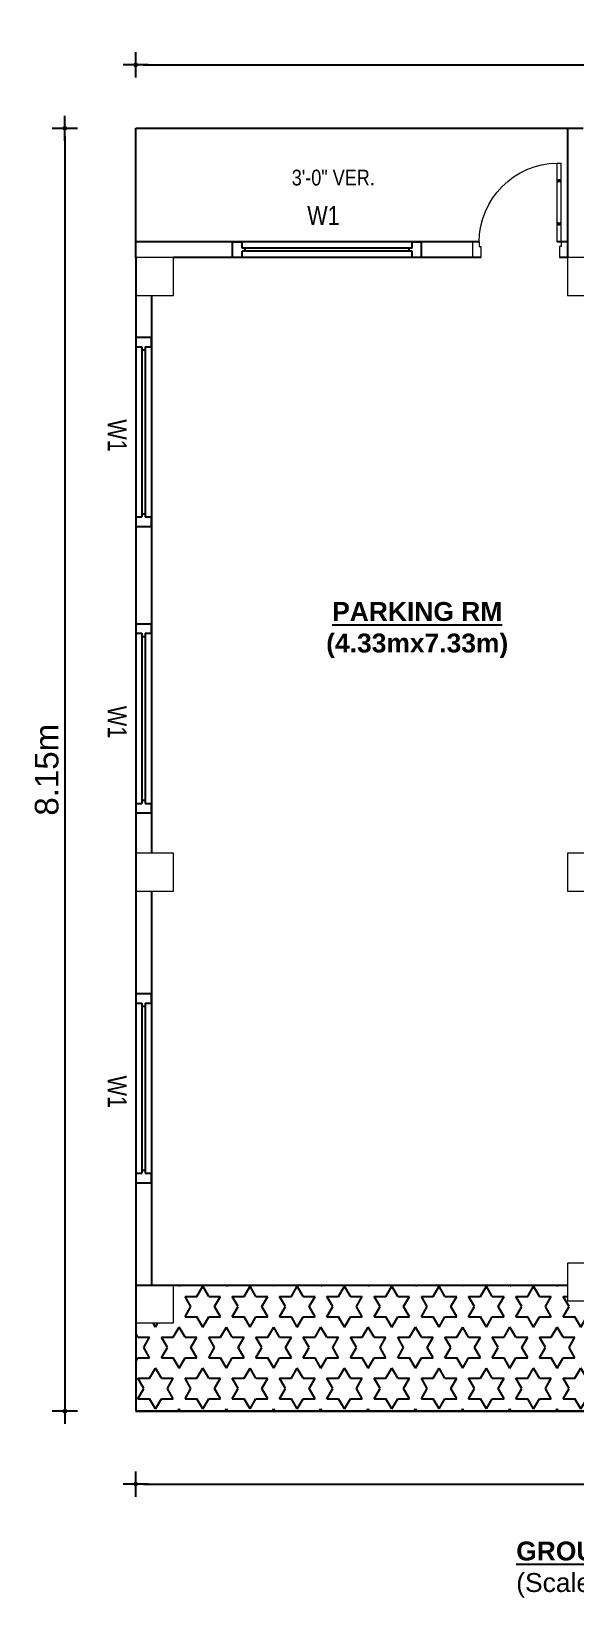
# Model space of a CAD drawing. Header units: inches. Extents: x -4010 to 92088, y -38563 to -1318.
# Drawn here: x 43743.7 to 43916.5, y -29304.5 to -28807.5 of the extents above; entities that cross this region are included whole.
import ezdxf

# ---------------------------------------------------------------- set-up
doc = ezdxf.new("R2010")
doc.units = ezdxf.units.IN
doc.header["$MEASUREMENT"] = 0
doc.header["$PDMODE"] = 99
for name, color, linetype, lineweight in [('1-FOUNDATION DIM', 31, 'Continuous', 5), ('Colour 09', 210, 'Continuous', 9), ('door', 132, 'Continuous', 15), ('Slab Line', 5, 'Continuous', 30)]:
    doc.layers.add(name, color=color, linetype=linetype, lineweight=lineweight)
for name, color, linetype in [('Brick wall', 3, 'Continuous'), ('col', 5, 'Continuous'), ('Rod', 1, 'Continuous'), ('TEX', 7, 'Continuous'), ('WINDOOR', 7, 'Continuous')]:
    doc.layers.add(name, color=color, linetype=linetype)
doc.styles.add('ARIAL', font='arial.ttf')
doc.styles.get("Standard").update_dxf_attribs({"font": 'ARIALN.TTF'})
doc.dimstyles.new('3-8', dxfattribs={"dimscale": 1.25, "dimtxt": 6, "dimasz": 2, "dimexe": 0.18, "dimexo": 6, "dimgap": 0, "dimtad": 0, "dimdec": 0, "dimzin": 3, "dimdsep": 46, "dimlunit": 3, "dimtxsty": 'ARIAL', "dimblk": 'DD', "dimcen": 1, "dimse1": 1, "dimse2": 1, "dimclrd": 256, "dimclrt": 256, "dimadec": 0, "dimazin": 0, "dimtfac": 0.5, "dimtdec": 0, "dimtmove": 2, "dimatfit": 0, "dimfxl": 0.18, "dimtvp": 0.75, "dimfrac": 1, "dimtolj": 1, "dimtzin": 0, "dimarcsym": 0})

# ---------------------------------------------------------------- blocks, each defined once
blk = doc.blocks.new('A$C30843580')
at = {"layer": 'Colour 09'}
for p, q in [((0, 12), (12, 12)), ((0, 0), (0, 12)), ((12, 12), (12, 0)), ((12, 0), (0, 0))]:
    blk.add_line(p, q, dxfattribs=at)
blk = doc.blocks.new('D30')
at = {"layer": 'door'}
for p, q in [((2, 5), (2, 29.97)), ((3.25, 29.97), (2, 29.97)), ((3.25, 5), (3.25, 29.97)), ((2.4, 23.97), (2, 23.97)), ((2.4, 23.97), (2.4, 24.72)), ((2.85, 24.72), (2.4, 24.72)), ((2.85, 23.97), (2.85, 24.72)), ((3.25, 23.97), (2.85, 23.97)), ((2, 11), (2.4, 11)), ((2.4, 10.25), (2.4, 11)), ((2.4, 10.25), (2.85, 10.25)), ((2.85, 10.25), (2.85, 11)), ((2.85, 11), (3.25, 11)), ((0, 0), (0, 5)), ((0, 5), (2, 5)), ((2, 5), (2, 3.5)), ((2, 5), (3.25, 5)), ((30, 5), (28, 5)), ((28, 5), (28, 3.5)), ((30, 0), (30, 5)), ((2.5, 0), (0, 0)), ((2, 3.5), (2.5, 3.5)), ((2.5, 3.5), (2.5, 0)), ((28, 3.5), (27.5, 3.5)), ((27.5, 3.5), (27.5, 0)), ((27.5, 0), (30, 0))]:
    blk.add_line(p, q, dxfattribs=at)
blk.add_arc((2.89, 4.86), 25.11, 0.3204, 89.1727, dxfattribs=at)
blk = doc.blocks.new('W-1')
at = {"layer": 'WINDOOR'}
for p, q in [((-60, 0), (-60, -5)), ((-60, 0), (-57, 0)), ((-60, 0), (0, 0)), ((-57, 0), (-57, -2)), ((-3, 0), (-3, -2)), ((0, 0), (0, -5)), ((-57, -2), (-3, -2)), ((-57, -3), (-57, -5)), ((-57, -3), (-3, -3)), ((-56, -2), (-56, -3)), ((-4, -2), (-4, -3)), ((-3, -3), (-3, -5)), ((-57, -5), (-60, -5)), ((-60, -5), (0, -5)), ((0, -5), (-3, -5))]:
    blk.add_line(p, q, dxfattribs=at)
blk = doc.blocks.new('DD')
for p, q in [((-1.6, 0), (1.6, 0)), ((0, 1.6), (0, -1.6))]:
    blk.add_line(p, q)
at = {"const_width": 0.3}
blk.add_lwpolyline([(-0.15, 0, 1), (0.15, 0, 1)], format="xyb", close=True, dxfattribs=at)
blk = doc.blocks.new('*D1060')
at = {"layer": 'col', "lineweight": -2}
blk.add_line((43779.33, -28818.19), (44218.33, -28818.19), dxfattribs=at)
at = {"layer": 'Defpoints', "color": 0}
for p in [(44220.83, -28818.19), (43776.83, -28838.29), (44220.83, -28838.29)]:
    blk.add_point(p, dxfattribs=at)
at = {"layer": 'col', "lineweight": -2, "xscale": 2.5, "yscale": 2.5, "zscale": 2.5, "rotation": 180}
blk.add_blockref('DD', (43776.83, -28818.19), dxfattribs=at)
at = {"layer": 'col', "lineweight": -2, "xscale": 2.5, "yscale": 2.5, "zscale": 2.5}
blk.add_blockref('DD', (44220.83, -28818.19), dxfattribs=at)
at = {"layer": 'col', "insert": (43998.83, -28812.45), "char_height": 7.5, "attachment_point": 5, "style": 'ARIAL'}
blk.add_mtext('\\A1;9.60m', dxfattribs=at)
blk = doc.blocks.new('*D1059')
at = {"layer": 'col', "lineweight": -2}
blk.add_line((43754.36, -28840.79), (43754.36, -29242.79), dxfattribs=at)
at = {"layer": 'Defpoints', "color": 0}
for p in [(43776.83, -28838.29), (43754.36, -29245.29), (43776.83, -29245.29)]:
    blk.add_point(p, dxfattribs=at)
at = {"layer": 'col', "lineweight": -2, "xscale": 2.5, "yscale": 2.5, "zscale": 2.5}
for p, rotation in [((43754.36, -28838.29), 90), ((43754.36, -29245.29), 270)]:
    blk.add_blockref('DD', p, dxfattribs=dict(at, rotation=rotation))
at = {"layer": 'col', "insert": (43748.62, -29041.79), "char_height": 7.5, "attachment_point": 5, "rotation": 90, "style": 'ARIAL'}
blk.add_mtext('\\A1;8.15m', dxfattribs=at)
blk = doc.blocks.new('*D1062')
at = {"layer": 'col', "lineweight": -2}
blk.add_line((43779.33, -29268.41), (44218.33, -29268.41), dxfattribs=at)
at = {"layer": 'Defpoints', "color": 0}
for p in [(43776.83, -29245.07), (44220.83, -29245.29), (44220.83, -29268.41)]:
    blk.add_point(p, dxfattribs=at)
at = {"layer": 'col', "lineweight": -2, "xscale": 2.5, "yscale": 2.5, "zscale": 2.5, "rotation": 180}
blk.add_blockref('DD', (43776.83, -29268.41), dxfattribs=at)
at = {"layer": 'col', "lineweight": -2, "xscale": 2.5, "yscale": 2.5, "zscale": 2.5}
blk.add_blockref('DD', (44220.83, -29268.41), dxfattribs=at)
at = {"layer": 'col', "insert": (43998.83, -29262.67), "char_height": 7.5, "attachment_point": 5, "style": 'ARIAL'}
blk.add_mtext('\\A1;9.60m', dxfattribs=at)

msp = doc.modelspace()

# ---------------------------------------------------------------- hatches: boundary and pattern name
at = {"layer": 'Rod'}
h = msp.add_hatch(dxfattribs=at)
h.set_pattern_fill('STARS', color=256, scale=30, style=0)
h.paths.add_polyline_path([(43920.87, -29210.293), (43913.87, -29210.293), (43913.87, -29205.293), (43911.37, -29205.293), (43788.83, -29205.293), (43788.83, -29217.293), (43776.83, -29217.293), (43776.83, -29245.293), (43920.87, -29245.293)])

# ---------------------------------------------------------------- linework, layer by layer
at = {"layer": 'Brick wall'}
for p, q in [((43913.87, -28838.293), (43913.87, -28879.293)), ((43913.87, -28838.293), (43913.87, -28849.293)), ((43830.87, -28874.293), (43776.83, -28874.293)), ((43885.87, -28874.293), (43830.87, -28874.293)), ((43913.87, -28874.293), (43910.62, -28874.293)), ((43776.83, -28879.293), (43776.83, -29217.293)), ((43886.37, -28879.293), (43788.83, -28879.293)), ((43913.87, -28879.293), (43911.37, -28879.293)), ((43781.83, -28891.293), (43781.83, -29068.293)), ((43781.83, -29020.293), (43781.83, -29068.293)), ((43781.83, -29080.293), (43781.83, -29205.293)), ((43776.83, -29205.293), (43913.87, -29205.293)), ((43911.37, -29205.293), (43913.87, -29205.293)), ((43911.37, -29205.293), (43913.87, -29205.293))]:
    msp.add_line(p, q, dxfattribs=at)
at = {"layer": 'col'}
for p, q in [((43776.83, -28879.293), (43776.83, -28838.293)), ((43776.83, -28838.293), (43918.87, -28838.293)), ((43776.83, -29205.293), (43776.83, -29245.293))]:
    msp.add_line(p, q, dxfattribs=at)
at = {"layer": 'Slab Line'}
msp.add_line((43776.83, -29245.293), (43928.864, -29245.293), dxfattribs=at)

# ---------------------------------------------------------------- block references
at = {"layer": '1-FOUNDATION DIM', "xscale": -1}
msp.add_blockref('D30', (43913.87, -28879.293), dxfattribs=at)
at = {"layer": 'Colour 09', "xscale": -1}
for p in [(43788.83, -28891.293), (43925.87, -28891.293), (43788.83, -29080.293), (43925.87, -29080.293), (43925.87, -29210.293), (43788.83, -29217.293)]:
    msp.add_blockref('A$C30843580', p, dxfattribs=at)
at = {"layer": 'WINDOOR', "ltscale": 10, "rotation": 180}
msp.add_blockref('W-1', (43807.6, -28879.293), dxfattribs=at)
at = {"layer": 'WINDOOR', "ltscale": 10, "xscale": -1, "rotation": 90}
for p in [(43776.83, -28964.6), (43776.83, -29055.49), (43776.83, -29172.793)]:
    msp.add_blockref('W-1', p, dxfattribs=at)

# ---------------------------------------------------------------- texts
at = {"layer": 'TEX', "linetype": 'ByBlock'}
for s, insert, char_height, width, attachment_point in [('3\'-0" VER.', (43839.547, -28856.499), 5, 75.17356, 8), ('{\\fArial Narrow|b0|i0|c0|p34;W1}', (43841.589, -28868.942), 6, 18.77154, 9)]:
    msp.add_mtext(s, dxfattribs=dict(at, insert=insert, char_height=char_height, width=width, attachment_point=attachment_point))
at = {"layer": 'TEX', "linetype": 'ByBlock', "char_height": 6, "width": 18.77154, "attachment_point": 7, "rotation": 270}
for insert in [(43767.979, -28930.611), (43767.979, -29021.501), (43767.979, -29138.803)]:
    msp.add_mtext('{\\fArial Narrow|b0|i0|c0|p34;W1}', dxfattribs=dict(at, insert=insert))
at = {"layer": 'TEX', "insert": (43866.192, -29006.392), "char_height": 6, "attachment_point": 8}
msp.add_mtext('{\\fArial Rounded MT Bold|b0|i0|c0|p34;\\LPARKING RM\\P\\l(4.33mx7.33m)}', dxfattribs=at)
at = {"layer": 'TEX', "insert": (43897.617, -29286.645), "char_height": 6, "width": 271.47295, "attachment_point": 1}
msp.add_mtext('{\\fArial Rounded MT Bold|b0|i0|c0|p34;\\LGROUND AND 2ND FLOOR PLAN\\P\\fArial|b0|i0|c0|p34;\\l(Scale: 1:100)}', dxfattribs=at)

# ---------------------------------------------------------------- dimensions: what is measured, and where the dimension line sits
at = {"layer": 'col'}
for base, p1, p2, picture, middle in [((44220.83, -28818.194), (43776.83, -28838.293), (44220.83, -28838.293), '*D1060', (43998.83, -28812.45)), ((44220.83, -29268.411), (43776.83, -29245.075), (44220.83, -29245.293), '*D1062', (43998.83, -29262.667))]:
    dim = msp.add_linear_dim(base=base, p1=p1, p2=p2, text='9.60m', dimstyle='3-8', dxfattribs=at)
    dim.commit()
    dim.dimension.update_dxf_attribs({"geometry": picture, "text_midpoint": middle})
dim = msp.add_linear_dim(base=(43754.363, -29245.293), p1=(43776.83, -28838.293), p2=(43776.83, -29245.293), angle=90, text='8.15m', dimstyle='3-8', dxfattribs=at)
dim.commit()
dim.dimension.update_dxf_attribs({"geometry": '*D1059', "text_midpoint": (43748.619, -29041.793)})

doc.saveas('drawing.dxf')
